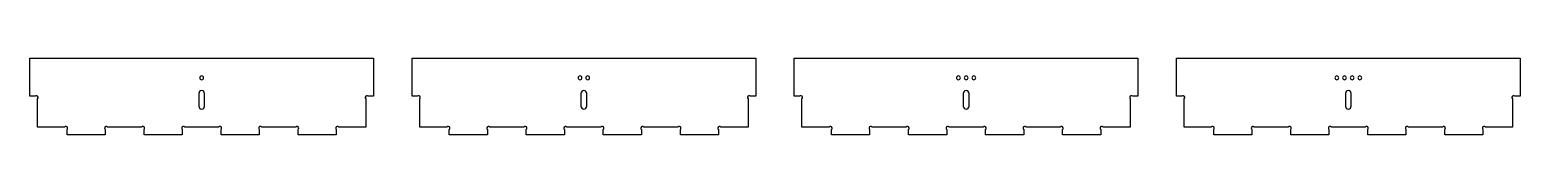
# Model space of a CAD drawing. Header units: millimetres. Extents: x 0 to 1161, y 0 to 60.
import ezdxf

# ---------------------------------------------------------------- set-up
doc = ezdxf.new("R2010")
doc.units = ezdxf.units.MM

msp = doc.modelspace()

# ---------------------------------------------------------------- linework, layer by layer
at = {"color": 7}
for points in [[(6, 28.0957, 1.074264), (4.0957, 30), (0, 30), (0, 59.7335), (267.7335, 59.7335), (267.7335, 30), (263.6378, 30, 1.074264), (261.7335, 28.0957), (261.7335, 6), (240.6378, 6, 1.074264), (238.7335, 4.0957), (238.7335, 0), (209, 0), (209, 4.0957, 1.074264), (207.0957, 6), (180.6378, 6, 1.074264), (178.7335, 4.0957), (178.7335, 0), (149, 0), (149, 4.0957, 1.074264), (147.0957, 6), (120.6378, 6, 1.074264), (118.7335, 4.0957), (118.7335, 0), (89, 0), (89, 4.0957, 1.074264), (87.0957, 6), (60.6378, 6, 1.074264), (58.7335, 4.0957), (58.7335, 0), (29, 0), (29, 4.0957, 1.074264), (27.0957, 6), (6, 6)], [(303.7335, 28.0957, 1.074264), (301.8292, 30), (297.7335, 30), (297.7335, 59.7335), (565.4671, 59.7335), (565.4671, 30), (561.3714, 30, 1.074264), (559.4671, 28.0957), (559.4671, 6), (538.3714, 6, 1.074264), (536.4671, 4.0957), (536.4671, 0), (506.7335, 0), (506.7335, 4.0957, 1.074264), (504.8292, 6), (478.3714, 6, 1.074264), (476.4671, 4.0957), (476.4671, 0), (446.7335, 0), (446.7335, 4.0957, 1.074264), (444.8292, 6), (418.3714, 6, 1.074264), (416.4671, 4.0957), (416.4671, 0), (386.7335, 0), (386.7335, 4.0957, 1.074264), (384.8292, 6), (358.3714, 6, 1.074264), (356.4671, 4.0957), (356.4671, 0), (326.7335, 0), (326.7335, 4.0957, 1.074264), (324.8292, 6), (303.7335, 6)], [(601.4671, 28.0957, 1.074264), (599.5628, 30), (595.4671, 30), (595.4671, 59.7335), (863.2006, 59.7335), (863.2006, 30), (859.1049, 30, 1.074264), (857.2006, 28.0957), (857.2006, 6), (836.1049, 6, 1.074264), (834.2006, 4.0957), (834.2006, 0), (804.4671, 0), (804.4671, 4.0957, 1.074264), (802.5628, 6), (776.1049, 6, 1.074264), (774.2006, 4.0957), (774.2006, 0), (744.4671, 0), (744.4671, 4.0957, 1.074264), (742.5628, 6), (716.1049, 6, 1.074264), (714.2006, 4.0957), (714.2006, 0), (684.4671, 0), (684.4671, 4.0957, 1.074264), (682.5628, 6), (656.1049, 6, 1.074264), (654.2006, 4.0957), (654.2006, 0), (624.4671, 0), (624.4671, 4.0957, 1.074264), (622.5628, 6), (601.4671, 6)], [(899.2006, 28.0957, 1.074264), (897.2963, 30), (893.2006, 30), (893.2006, 59.7335), (1160.9341, 59.7335), (1160.9341, 30), (1156.8384, 30, 1.074264), (1154.9341, 28.0957), (1154.9341, 6), (1133.8384, 6, 1.074264), (1131.9341, 4.0957), (1131.9341, 0), (1102.2006, 0), (1102.2006, 4.0957, 1.074264), (1100.2963, 6), (1073.8384, 6, 1.074264), (1071.9341, 4.0957), (1071.9341, 0), (1042.2006, 0), (1042.2006, 4.0957, 1.074264), (1040.2963, 6), (1013.8384, 6, 1.074264), (1011.9341, 4.0957), (1011.9341, 0), (982.2006, 0), (982.2006, 4.0957, 1.074264), (980.2963, 6), (953.8384, 6, 1.074264), (951.9341, 4.0957), (951.9341, 0), (922.2006, 0), (922.2006, 4.0957, 1.074264), (920.2963, 6), (899.2006, 6)], [(136.1168, 22.3111), (136.1168, 32.2111, 1), (131.6168, 32.2111), (131.6168, 22.3111, 1)], [(433.8503, 22.3111), (433.8503, 32.2111, 1), (429.3503, 32.2111), (429.3503, 22.3111, 1)], [(731.5838, 22.3111), (731.5838, 32.2111, 1), (727.0838, 32.2111), (727.0838, 22.3111, 1)], [(1029.3174, 22.3111), (1029.3174, 32.2111, 1), (1024.8174, 32.2111), (1024.8174, 22.3111, 1)]]:
    msp.add_lwpolyline(points, format="xyb", close=True, dxfattribs=at)
at = {"layer": 'метки 0,5 мм', "color": 2}
for points in [[(135.3668, 44.4611, 1), (132.3668, 44.4611, 1)], [(430.1003, 44.4611, 1), (427.1003, 44.4611, 1)], [(436.1003, 44.4611, 1), (433.1003, 44.4611, 1)], [(724.8338, 44.4611, 1), (721.8338, 44.4611, 1)], [(730.8338, 44.4611, 1), (727.8338, 44.4611, 1)], [(736.8338, 44.4611, 1), (733.8338, 44.4611, 1)], [(1019.5674, 44.4611, 1), (1016.5674, 44.4611, 1)], [(1025.5674, 44.4611, 1), (1022.5674, 44.4611, 1)], [(1031.5674, 44.4611, 1), (1028.5674, 44.4611, 1)], [(1037.5674, 44.4611, 1), (1034.5674, 44.4611, 1)]]:
    msp.add_lwpolyline(points, format="xyb", close=True, dxfattribs=at)

doc.saveas('drawing.dxf')
